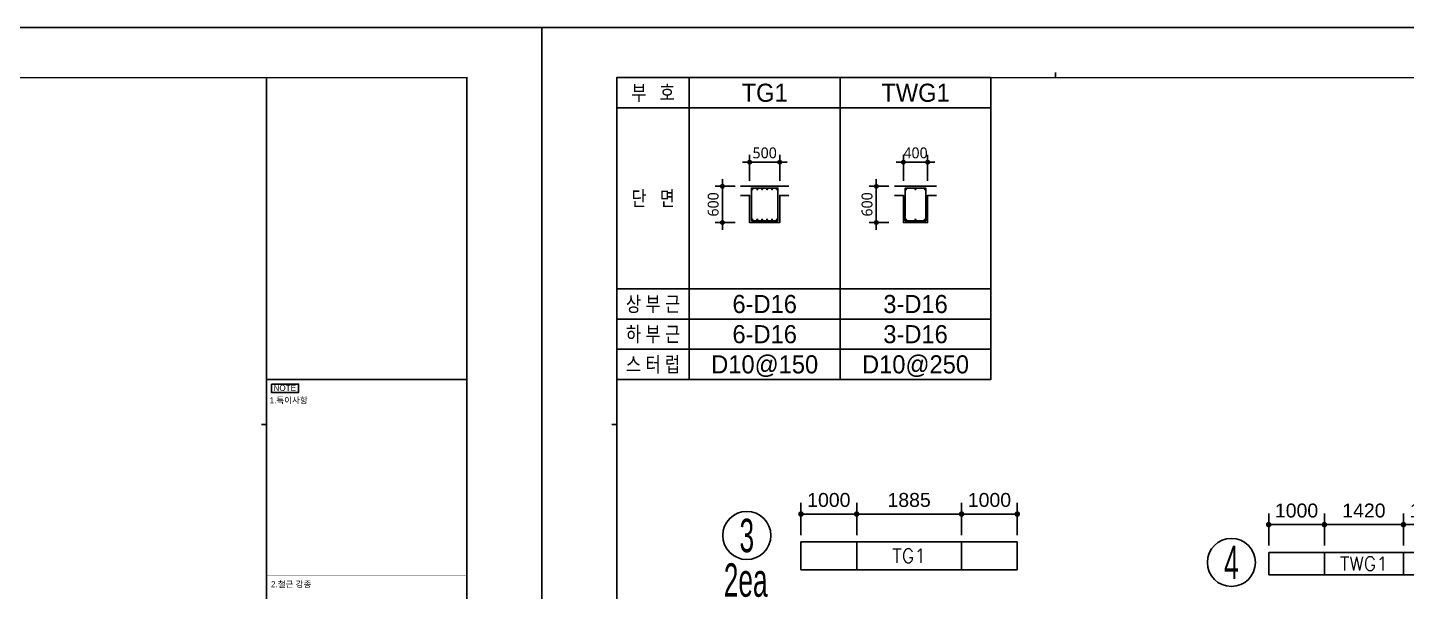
# Model space of a CAD drawing. Header units: millimetres. Extents: x 350420 to 672135, y -312840 to -44390.
# Drawn here: x 533169 to 557934, y -118811 to -108688 of the extents above; entities that cross this region are included whole.
import ezdxf
from ezdxf.enums import TextEntityAlignment as Align

# ---------------------------------------------------------------- set-up
doc = ezdxf.new("R2010")
doc.units = ezdxf.units.MM
doc.header["$LTSCALE"] = 65
doc.layers.get('Defpoints').update_dxf_attribs({"color": 145})
for name, color, linetype in [('00', 7, 'Continuous'), ('AMAC-NO', 5, 'Continuous'), ('BAR', 2, 'Continuous'), ('BARR', 1, 'Continuous'), ('BOX', 7, 'Continuous'), ('DIM', 7, 'Continuous'), ('EL7', 7, 'Continuous'), ('NAME-B', 6, 'Continuous'), ('XDIM', 7, 'Continuous'), ('XSTRUCT', 2, 'Continuous')]:
    doc.layers.add(name, color=color, linetype=linetype)
doc.layers.add('TEXT', color=3, linetype='Continuous', lineweight=9)
doc.styles.get("Standard").update_dxf_attribs({"font": 'arial.ttf'})
doc.styles.add('XRebar', font='Romans.shx', dxfattribs={"bigfont": 'whgtxt.shx'})
doc.styles.add('XRebarSheet', font='Hmkmrhd_0.ttf')
doc.styles.add('돋음', font='Dotum.ttf')
doc.styles.add('맑은고딕', font='malgun.ttf')
doc.dimstyles.new('DIM_40', dxfattribs={"dimscale": 40, "dimtxt": 3, "dimasz": 1, "dimexe": 2, "dimexo": 1.5, "dimgap": 1, "dimtad": 1, "dimdec": 0, "dimzin": 0, "dimdsep": 46, "dimtxsty": '맑은고딕', "dimblk1": 'DIMDOT', "dimblk2": 'DIMDOT', "dimsah": 1, "dimcen": 0.09, "dimdle": 2, "dimclrd": 7, "dimclre": 7, "dimclrt": 6, "dimadec": 0, "dimazin": 0, "dimtfac": 1, "dimtdec": 0, "dimtix": 1, "dimtmove": 2, "dimatfit": 3, "dimldrblk": 'DIMDOT', "dimfxl": 0, "dimtolj": 1, "dimtzin": 0, "dimarcsym": 0})
doc.dimstyles.new('XRebarm', dxfattribs={"dimscale": 100, "dimtxt": 2.5, "dimasz": 1, "dimexe": 2, "dimexo": 0, "dimgap": 1.25, "dimtad": 1, "dimdec": 0, "dimzin": 0, "dimdsep": 46, "dimtxsty": 'Standard', "dimblk": 'DOT', "dimcen": 0.09, "dimclrd": 7, "dimclre": 7, "dimclrt": 3, "dimadec": 0, "dimazin": 0, "dimtfac": 1, "dimtdec": 4, "dimtofl": 0, "dimtmove": 0, "dimatfit": 3, "dimfxl": 0, "dimtolj": 1, "dimtzin": 0, "dimarcsym": 0})

# ---------------------------------------------------------------- blocks, each defined once
blk = doc.blocks.new('dhs_sheet2e')
at = {"color": 7}
for p, q in [((20500.6, 57331.7), (20500.6, 57531.5)), ((2996.4, 43498.2), (2796.7, 43498.2)), ((73013.1, 43498.2), (72813.3, 43498.2))]:
    blk.add_line(p, q, dxfattribs=at)
for points in [[(84000, 0), (84000, 59329.4), (0, 59329.4), (0, 0)], [(73208.2, 45108.5), (74292.8, 45108.5), (74292.8, 44775), (73208.2, 44775)]]:
    blk.add_lwpolyline(points, close=True, dxfattribs=at)
at = {"color": 30, "const_width": 64.9}
blk.add_lwpolyline([(81003.6, 57331.7), (2996.4, 57331.7), (2996.4, 1997.6), (81003.6, 1997.6)], close=True, dxfattribs=at)
at = {"color": 30}
for points, const_width in [([(73013.1, 1997.6), (73013.1, 57331.7)], 64.9), ([(73013.1, 45291.6), (81003.6, 45291.6)], 64.9), ([(73013.1, 37482.7), (81003.6, 37482.7)], 1.25)]:
    blk.add_lwpolyline(points, dxfattribs=dict(at, const_width=const_width))
at = {"color": 7, "style": 'XRebarSheet'}
for s, p in [('1.특이사항', (73135.9, 44335.3)), ('NOTE', (73292, 44833.7)), ('2.철근 강종', (73193, 37000.1))]:
    blk.add_text(s, height=242.71, dxfattribs=at).set_placement(p)
blk = doc.blocks.new('DFHDHBSD')
at = {"color": 255, "xscale": 0.5, "yscale": 0.5, "zscale": 0.5}
blk.add_blockref('dhs_sheet2e', (0, 0), dxfattribs=at)
blk = doc.blocks.new('DIMDOT')
at = {"layer": 'DIM', "linetype": 'Continuous'}
blk.add_line((-2, 0), (2, 0), dxfattribs=at)
for radius in [0.5, 0.25]:
    blk.add_circle((0, 0), radius, dxfattribs=at)
blk = doc.blocks.new('*D453')
at = {"layer": 'Defpoints', "color": 0, "transparency": 16777216}
for p in [(499760, -99750), (499760, -100150), (500260, -100150)]:
    blk.add_point(p, dxfattribs=at)
at = {"layer": 'DIM', "color": 7, "lineweight": -2, "transparency": 16777216}
for p, q in [((499760, -100060), (499760, -99630)), ((500260, -100060), (500260, -99630)), ((499700, -99750), (499640, -99750)), ((500260, -99750), (499760, -99750)), ((500320, -99750), (500380, -99750))]:
    blk.add_line(p, q, dxfattribs=at)
at = {"layer": 'DIM', "color": 7, "lineweight": -2, "transparency": 16777216, "xscale": 60, "yscale": 60, "zscale": 60}
blk.add_blockref('DIMDOT', (499760, -99750), dxfattribs=at)
at = {"layer": 'DIM', "color": 7, "lineweight": -2, "transparency": 16777216, "xscale": 60, "yscale": 60, "zscale": 60, "rotation": 180}
blk.add_blockref('DIMDOT', (500260, -99750), dxfattribs=at)
at = {"layer": 'DIM', "color": 6, "transparency": 16777216, "insert": (500010, -99597), "char_height": 180, "attachment_point": 5, "style": '맑은고딕'}
blk.add_mtext('\\A1;500', dxfattribs=at)
blk = doc.blocks.new('*D454')
at = {"layer": 'Defpoints', "color": 0, "transparency": 16777216}
for p in [(499310, -100150), (499610, -100150), (499610, -100750)]:
    blk.add_point(p, dxfattribs=at)
at = {"layer": 'DIM', "color": 7, "lineweight": -2, "transparency": 16777216}
for p, q in [((499520, -100150), (499190, -100150)), ((499310, -100690), (499310, -100210)), ((499520, -100750), (499190, -100750))]:
    blk.add_line(p, q, dxfattribs=at)
at = {"layer": 'DIM', "color": 7, "lineweight": -2, "transparency": 16777216, "xscale": 60, "yscale": 60, "zscale": 60}
for p, rotation in [((499310, -100150), 90), ((499310, -100750), 270)]:
    blk.add_blockref('DIMDOT', p, dxfattribs=dict(at, rotation=rotation))
at = {"layer": 'DIM', "color": 6, "transparency": 16777216, "insert": (499157, -100450), "char_height": 180, "attachment_point": 5, "rotation": 90, "style": '맑은고딕'}
blk.add_mtext('\\A1;600', dxfattribs=at)
blk = doc.blocks.new('BAR')
at = {"layer": 'BARR'}
h = blk.add_hatch(color=256, dxfattribs=at)
edge = h.paths.add_edge_path()
edge.add_arc((0, 0), 15, 0, 360)
blk.add_circle((0, 0), 15, dxfattribs=at)
blk = doc.blocks.new('*D455')
at = {"layer": 'Defpoints', "color": 0, "transparency": 16777216}
for p in [(502310, -99750), (502310, -100150), (502710, -100150)]:
    blk.add_point(p, dxfattribs=at)
at = {"layer": 'DIM', "color": 7, "lineweight": -2, "transparency": 16777216}
for p, q in [((502310, -100060), (502310, -99630)), ((502710, -100060), (502710, -99630)), ((502250, -99750), (502190, -99750)), ((502710, -99750), (502310, -99750)), ((502770, -99750), (502830, -99750))]:
    blk.add_line(p, q, dxfattribs=at)
at = {"layer": 'DIM', "color": 7, "lineweight": -2, "transparency": 16777216, "xscale": 60, "yscale": 60, "zscale": 60}
blk.add_blockref('DIMDOT', (502310, -99750), dxfattribs=at)
at = {"layer": 'DIM', "color": 7, "lineweight": -2, "transparency": 16777216, "xscale": 60, "yscale": 60, "zscale": 60, "rotation": 180}
blk.add_blockref('DIMDOT', (502710, -99750), dxfattribs=at)
at = {"layer": 'DIM', "color": 6, "transparency": 16777216, "insert": (502510, -99597), "char_height": 180, "attachment_point": 5, "style": '맑은고딕'}
blk.add_mtext('\\A1;400', dxfattribs=at)
blk = doc.blocks.new('*D456')
at = {"layer": 'Defpoints', "color": 0, "transparency": 16777216}
for p in [(501860, -100150), (502160, -100150), (502160, -100750)]:
    blk.add_point(p, dxfattribs=at)
at = {"layer": 'DIM', "color": 7, "lineweight": -2, "transparency": 16777216}
for p, q in [((502070, -100150), (501740, -100150)), ((501860, -100690), (501860, -100210)), ((502070, -100750), (501740, -100750))]:
    blk.add_line(p, q, dxfattribs=at)
at = {"layer": 'DIM', "color": 7, "lineweight": -2, "transparency": 16777216, "xscale": 60, "yscale": 60, "zscale": 60}
for p, rotation in [((501860, -100150), 90), ((501860, -100750), 270)]:
    blk.add_blockref('DIMDOT', p, dxfattribs=dict(at, rotation=rotation))
at = {"layer": 'DIM', "color": 6, "transparency": 16777216, "insert": (501707, -100450), "char_height": 180, "attachment_point": 5, "rotation": 90, "style": '맑은고딕'}
blk.add_mtext('\\A1;600', dxfattribs=at)
blk = doc.blocks.new('_Dot')
at = {"color": 0, "linetype": 'ByBlock', "lineweight": -2}
blk.add_line((-0.5, 0), (-1, 0), dxfattribs=at)
at = {"color": 0, "linetype": 'ByBlock', "const_width": 0.5}
blk.add_lwpolyline([(-0.25, 0, 1), (0.25, 0, 1)], format="xyb", close=True, dxfattribs=at)
blk = doc.blocks.new('*D1379')
at = {"layer": 'Defpoints', "color": 0, "linetype": 'Continuous', "ltscale": 7.6496e-308, "transparency": 16777216}
for p in [(548060, -117422), (547060, -117798), (548060, -117798)]:
    blk.add_point(p, dxfattribs=at)
at = {"layer": 'XDIM', "color": 7, "linetype": 'Continuous', "lineweight": -2, "ltscale": 7.6496e-308, "transparency": 16777216}
for p, q in [((547060, -117798), (547060, -117222)), ((548060, -117798), (548060, -117222)), ((547160, -117422), (547960, -117422))]:
    blk.add_line(p, q, dxfattribs=at)
at = {"layer": 'XDIM', "color": 7, "linetype": 'Continuous', "lineweight": -2, "ltscale": 7.6496e-308, "transparency": 16777216, "xscale": 100, "yscale": 100, "zscale": 100, "rotation": 180}
blk.add_blockref('_Dot', (547060, -117422), dxfattribs=at)
at = {"layer": 'XDIM', "color": 7, "linetype": 'Continuous', "lineweight": -2, "ltscale": 7.6496e-308, "transparency": 16777216, "xscale": 100, "yscale": 100, "zscale": 100}
blk.add_blockref('_Dot', (548060, -117422), dxfattribs=at)
at = {"layer": 'XDIM', "color": 3, "linetype": 'Continuous', "ltscale": 7.6496e-308, "transparency": 16777216, "insert": (547560, -117170), "char_height": 250, "attachment_point": 5}
blk.add_mtext('\\A1;1000', dxfattribs=at)
blk = doc.blocks.new('*D1380')
at = {"layer": 'Defpoints', "color": 0, "linetype": 'Continuous', "ltscale": 7.6496e-308, "transparency": 16777216}
for p in [(549945, -117422), (548060, -117798), (549945, -117798)]:
    blk.add_point(p, dxfattribs=at)
at = {"layer": 'XDIM', "color": 7, "linetype": 'Continuous', "lineweight": -2, "ltscale": 7.6496e-308, "transparency": 16777216}
for p, q in [((548060, -117798), (548060, -117222)), ((549945, -117798), (549945, -117222)), ((548160, -117422), (549845, -117422))]:
    blk.add_line(p, q, dxfattribs=at)
at = {"layer": 'XDIM', "color": 7, "linetype": 'Continuous', "lineweight": -2, "ltscale": 7.6496e-308, "transparency": 16777216, "xscale": 100, "yscale": 100, "zscale": 100, "rotation": 180}
blk.add_blockref('_Dot', (548060, -117422), dxfattribs=at)
at = {"layer": 'XDIM', "color": 7, "linetype": 'Continuous', "lineweight": -2, "ltscale": 7.6496e-308, "transparency": 16777216, "xscale": 100, "yscale": 100, "zscale": 100}
blk.add_blockref('_Dot', (549945, -117422), dxfattribs=at)
at = {"layer": 'XDIM', "color": 3, "linetype": 'Continuous', "ltscale": 7.6496e-308, "transparency": 16777216, "insert": (549002, -117170), "char_height": 250, "attachment_point": 5}
blk.add_mtext('\\A1;1885', dxfattribs=at)
blk = doc.blocks.new('*D1381')
at = {"layer": 'Defpoints', "color": 0, "linetype": 'Continuous', "ltscale": 7.6496e-308, "transparency": 16777216}
for p in [(550945, -117422), (549945, -117798), (550945, -117798)]:
    blk.add_point(p, dxfattribs=at)
at = {"layer": 'XDIM', "color": 7, "linetype": 'Continuous', "lineweight": -2, "ltscale": 7.6496e-308, "transparency": 16777216}
for p, q in [((549945, -117798), (549945, -117222)), ((550945, -117798), (550945, -117222)), ((550045, -117422), (550845, -117422))]:
    blk.add_line(p, q, dxfattribs=at)
at = {"layer": 'XDIM', "color": 7, "linetype": 'Continuous', "lineweight": -2, "ltscale": 7.6496e-308, "transparency": 16777216, "xscale": 100, "yscale": 100, "zscale": 100, "rotation": 180}
blk.add_blockref('_Dot', (549945, -117422), dxfattribs=at)
at = {"layer": 'XDIM', "color": 7, "linetype": 'Continuous', "lineweight": -2, "ltscale": 7.6496e-308, "transparency": 16777216, "xscale": 100, "yscale": 100, "zscale": 100}
blk.add_blockref('_Dot', (550945, -117422), dxfattribs=at)
at = {"layer": 'XDIM', "color": 3, "linetype": 'Continuous', "ltscale": 7.6496e-308, "transparency": 16777216, "insert": (550445, -117170), "char_height": 250, "attachment_point": 5}
blk.add_mtext('\\A1;1000', dxfattribs=at)
blk = doc.blocks.new('*D1391')
at = {"layer": 'Defpoints', "color": 0, "linetype": 'Continuous', "ltscale": 7.6496e-308, "transparency": 16777216}
for p in [(556460, -117612), (555460, -117988), (556460, -117988)]:
    blk.add_point(p, dxfattribs=at)
at = {"layer": 'XDIM', "color": 7, "linetype": 'Continuous', "lineweight": -2, "ltscale": 7.6496e-308, "transparency": 16777216}
for p, q in [((555460, -117988), (555460, -117412)), ((555560, -117612), (556360, -117612)), ((556460, -117988), (556460, -117412))]:
    blk.add_line(p, q, dxfattribs=at)
at = {"layer": 'XDIM', "color": 7, "linetype": 'Continuous', "lineweight": -2, "ltscale": 7.6496e-308, "transparency": 16777216, "xscale": 100, "yscale": 100, "zscale": 100, "rotation": 180}
blk.add_blockref('_Dot', (555460, -117612), dxfattribs=at)
at = {"layer": 'XDIM', "color": 7, "linetype": 'Continuous', "lineweight": -2, "ltscale": 7.6496e-308, "transparency": 16777216, "xscale": 100, "yscale": 100, "zscale": 100}
blk.add_blockref('_Dot', (556460, -117612), dxfattribs=at)
at = {"layer": 'XDIM', "color": 3, "linetype": 'Continuous', "ltscale": 7.6496e-308, "transparency": 16777216, "insert": (555960, -117360), "char_height": 250, "attachment_point": 5}
blk.add_mtext('\\A1;1000', dxfattribs=at)
blk = doc.blocks.new('*D1392')
at = {"layer": 'Defpoints', "color": 0, "linetype": 'Continuous', "ltscale": 7.6496e-308, "transparency": 16777216}
for p in [(557880, -117612), (556460, -117988), (557880, -117988)]:
    blk.add_point(p, dxfattribs=at)
at = {"layer": 'XDIM', "color": 7, "linetype": 'Continuous', "lineweight": -2, "ltscale": 7.6496e-308, "transparency": 16777216}
for p, q in [((556460, -117988), (556460, -117412)), ((556560, -117612), (557780, -117612)), ((557880, -117988), (557880, -117412))]:
    blk.add_line(p, q, dxfattribs=at)
at = {"layer": 'XDIM', "color": 7, "linetype": 'Continuous', "lineweight": -2, "ltscale": 7.6496e-308, "transparency": 16777216, "xscale": 100, "yscale": 100, "zscale": 100, "rotation": 180}
blk.add_blockref('_Dot', (556460, -117612), dxfattribs=at)
at = {"layer": 'XDIM', "color": 7, "linetype": 'Continuous', "lineweight": -2, "ltscale": 7.6496e-308, "transparency": 16777216, "xscale": 100, "yscale": 100, "zscale": 100}
blk.add_blockref('_Dot', (557880, -117612), dxfattribs=at)
at = {"layer": 'XDIM', "color": 3, "linetype": 'Continuous', "ltscale": 7.6496e-308, "transparency": 16777216, "insert": (557170, -117360), "char_height": 250, "attachment_point": 5}
blk.add_mtext('\\A1;1420', dxfattribs=at)
blk = doc.blocks.new('*D1393')
at = {"layer": 'Defpoints', "color": 0, "linetype": 'Continuous', "ltscale": 7.6496e-308, "transparency": 16777216}
for p in [(558880, -117612), (557880, -117988), (558880, -117988)]:
    blk.add_point(p, dxfattribs=at)
at = {"layer": 'XDIM', "color": 7, "linetype": 'Continuous', "lineweight": -2, "ltscale": 7.6496e-308, "transparency": 16777216}
for p, q in [((557880, -117988), (557880, -117412)), ((557980, -117612), (558780, -117612)), ((558880, -117988), (558880, -117412))]:
    blk.add_line(p, q, dxfattribs=at)
at = {"layer": 'XDIM', "color": 7, "linetype": 'Continuous', "lineweight": -2, "ltscale": 7.6496e-308, "transparency": 16777216, "xscale": 100, "yscale": 100, "zscale": 100, "rotation": 180}
blk.add_blockref('_Dot', (557880, -117612), dxfattribs=at)
at = {"layer": 'XDIM', "color": 7, "linetype": 'Continuous', "lineweight": -2, "ltscale": 7.6496e-308, "transparency": 16777216, "xscale": 100, "yscale": 100, "zscale": 100}
blk.add_blockref('_Dot', (558880, -117612), dxfattribs=at)
at = {"layer": 'XDIM', "color": 3, "linetype": 'Continuous', "ltscale": 7.6496e-308, "transparency": 16777216, "insert": (558380, -117360), "char_height": 250, "attachment_point": 5}
blk.add_mtext('\\A1;1000', dxfattribs=at)
blk = doc.blocks.new('DZFHSDHBS')
at = {"layer": 'BAR'}
for points in [[(-250, 1310), (-250, 1850), (190, 1850), (190, 1310)], [(2300, 1310), (2300, 1850), (2640, 1850), (2640, 1310)]]:
    blk.add_lwpolyline(points, close=True, dxfattribs=at)
at = {"layer": 'BOX'}
for p, q in [((-2480, 3180), (-1280, 3180)), ((-1280, 3180), (1220, 3180)), ((1220, 3180), (3720, 3180)), ((-2480, 180), (-1280, 180)), ((-1280, 180), (1220, 180)), ((1220, 180), (3720, 180)), ((-2480, -320), (-1280, -320)), ((-1280, -320), (1220, -320)), ((1220, -320), (3720, -320)), ((-2480, -820), (-1280, -820)), ((-1280, -820), (1220, -820)), ((1220, -820), (3720, -820))]:
    blk.add_line(p, q, dxfattribs=at)
for points in [[(-1280, 3680), (-1280, -1320), (-2480, -1320), (-2480, 3680), (-1280, 3680)], [(1220, 3680), (1220, -1320), (-1280, -1320), (-1280, 3680), (1220, 3680)], [(3720, 3680), (3720, -1320), (1220, -1320), (1220, 3680), (3720, 3680)]]:
    blk.add_lwpolyline(points, dxfattribs=at)
at = {"layer": 'EL7'}
for p, q in [((-430, 1880), (370, 1880)), ((2120, 1880), (2820, 1880))]:
    blk.add_line(p, q, dxfattribs=at)
for points in [[(-430, 1730), (-280, 1730), (-280, 1280), (220, 1280), (220, 1730), (370, 1730)], [(2120, 1730), (2270, 1730), (2270, 1280), (2670, 1280), (2670, 1730), (2820, 1730)]]:
    blk.add_lwpolyline(points, dxfattribs=at)
at = {"layer": 'BAR', "yscale": 0.6666666666666666, "zscale": 0.6666666666666666}
for p, xscale, rotation in [((-235, 1835), 0.6666666666666666, 180.0000000000014), ((-153, 1835), 0.6666666666666666, 180.0000000000014), ((-71, 1835), 0.6666666666666666, 180.0000000000014), ((11, 1835), 0.6666666666666666, 180.0000000000014), ((93, 1835), 0.6666666666666666, 180.0000000000014), ((175, 1835), -0.6666666666666666, 180), ((2625, 1835), -0.6666666666666666, 180), ((-235, 1325), -0.6666666666666666, 359.9999999999997), ((-153, 1325), 0.6666666666666666, 180.0000000000014), ((-71, 1325), 0.6666666666666666, 180.0000000000014), ((11, 1325), 0.6666666666666666, 180.0000000000014), ((93, 1325), 0.6666666666666666, 180.0000000000014), ((2315, 1325), -0.6666666666666666, 359.9999999999997), ((2470, 1325), -0.6666666666666666, 359.9999999999997)]:
    blk.add_blockref('BAR', p, dxfattribs=dict(at, xscale=xscale, rotation=rotation))
at = {"layer": 'BAR', "xscale": 0.6666666666666666, "yscale": 0.6666666666666666, "zscale": 0.6666666666666666}
for p in [(175, 1325), (2625, 1325)]:
    blk.add_blockref('BAR', p, dxfattribs=at)
at = {"layer": 'DIM', "xscale": 0.6666666666666666, "yscale": 0.6666666666666666, "zscale": 0.6666666666666666, "rotation": 180.0000000000014}
for p in [(2315, 1835), (2470, 1835)]:
    blk.add_blockref('BAR', p, dxfattribs=at)
at = {"layer": 'TEXT', "style": '돋음', "width": 0.8}
for s, p in [('부   호', (-1880, 3430)), ('단   면', (-1880, 1680)), ('상 부 근', (-1880, -70)), ('하 부 근', (-1880, -570)), ('스 터 럽', (-1880, -1070))]:
    blk.add_text(s, height=250, dxfattribs=at).set_placement(p, align=Align.MIDDLE_CENTER)
at = {"layer": 'TEXT', "style": '돋음'}
for s, p in [('TG1', (-30, 3430)), ('TWG1', (2470, 3430)), ('6-D16', (-30, -70)), ('3-D16', (2470, -70)), ('6-D16', (-30, -570)), ('3-D16', (2470, -570)), ('D10@150', (-30, -1070)), ('D10@250', (2470, -1070))]:
    blk.add_text(s, height=300, dxfattribs=at).set_placement(p, align=Align.MIDDLE_CENTER)
at = {"layer": 'DIM'}
for base, p1, p2, picture, middle in [((-280, 2280), (220, 1880), (-280, 1880), '*D453', (-30, 2433)), ((2270, 2280), (2670, 1880), (2270, 1880), '*D455', (2470, 2433))]:
    dim = blk.add_linear_dim(base=base, p1=p1, p2=p2, dimstyle='DIM_40', override={"dimscale": 60}, dxfattribs=at)
    dim.commit()
    dim.dimension.update_dxf_attribs({"geometry": picture, "text_midpoint": middle, "insert": (-500040, 102030)})
for base, p1, p2, picture, middle in [((-730, 1880), (-430, 1280), (-430, 1880), '*D454', (-883, 1580)), ((1820, 1880), (2120, 1280), (2120, 1880), '*D456', (1667, 1580))]:
    dim = blk.add_linear_dim(base=base, p1=p1, p2=p2, angle=270, dimstyle='DIM_40', override={"dimscale": 60}, dxfattribs=at)
    dim.commit()
    dim.dimension.update_dxf_attribs({"geometry": picture, "text_midpoint": middle, "insert": (-500040, 102030)})

msp = doc.modelspace()

# ---------------------------------------------------------------- linework, layer by layer
at = {"layer": 'AMAC-NO', "color": 1}
for centre in [(546086.8, -117806.3), (554790, -118290)]:
    msp.add_circle(centre, 431.9, dxfattribs=at)
at = {"layer": 'XSTRUCT', "color": 7, "linetype": 'Continuous', "ltscale": 7.6496e-308}
for p, q in [((547060, -117922.5), (547060, -118422.5)), ((550945, -117922.5), (550945, -118422.5)), ((555460, -118112.5), (555460, -118512.5))]:
    msp.add_line(p, q, dxfattribs=at)
at = {"layer": 'XSTRUCT', "color": 2, "linetype": 'Continuous', "ltscale": 7.6496e-308}
for p, q in [((547060, -117922.5), (548060, -117922.5)), ((549945, -117922.5), (550945, -117922.5)), ((555460, -118112.5), (556460, -118112.5)), ((557880, -118112.5), (558880, -118112.5)), ((547060, -118422.5), (548060, -118422.5)), ((549945, -118422.5), (550945, -118422.5)), ((555460, -118512.5), (556460, -118512.5)), ((557880, -118512.5), (558880, -118512.5))]:
    msp.add_line(p, q, dxfattribs=at)
at = {"layer": 'XSTRUCT', "color": 1, "linetype": 'Continuous', "ltscale": 7.6496e-308}
for p, q in [((548060, -117922.5), (549945, -117922.5)), ((556460, -118112.5), (557880, -118112.5)), ((548060, -118422.5), (549945, -118422.5)), ((556460, -118512.5), (557880, -118512.5))]:
    msp.add_line(p, q, dxfattribs=at)
at = {"layer": 'XSTRUCT', "color": 253, "linetype": 'Continuous', "ltscale": 7.6496e-308}
for p, q in [((548060, -117922.5), (548060, -118422.5)), ((549945, -117922.5), (549945, -118422.5)), ((556460, -118112.5), (556460, -118512.5)), ((557880, -118112.5), (557880, -118512.5))]:
    msp.add_line(p, q, dxfattribs=at)

# ---------------------------------------------------------------- block references
at = {"layer": '00', "xscale": 0.8999999981431359, "yscale": 0.8999999981431359, "zscale": 0.8999999981431359}
for p in [(504604.9, -135386.2), (542404.9, -135386.2)]:
    msp.add_blockref('DFHDHBSD', p, dxfattribs=at)
at = {"layer": 'NAME-B', "xscale": 1.083611660355175, "yscale": 1.083611660355175, "zscale": 1.083611660355175}
msp.add_blockref('DZFHSDHBS', (546440.7, -113574.6), dxfattribs=at)

# ---------------------------------------------------------------- texts
at = {"layer": 'AMAC-NO', "color": 1, "style": '돋음', "width": 0.6}
for s, p in [('3', (546086.8, -117806.3)), ('4', (554790, -118290)), ('2ea', (546066.8, -118606.3))]:
    msp.add_text(s, height=600, dxfattribs=at).set_placement(p, align=Align.MIDDLE_CENTER)
at = {"layer": 'XSTRUCT', "color": 2, "linetype": 'Continuous', "ltscale": 7.6496e-308, "style": 'XRebar'}
for s, p in [('TG1', (549002.5, -118172.5)), ('TWG1', (557170, -118312.5))]:
    msp.add_text(s, height=250, dxfattribs=at).set_placement(p, align=Align.MIDDLE_CENTER)

# ---------------------------------------------------------------- dimensions: what is measured, and where the dimension line sits
at = {"layer": 'XDIM', "color": 7, "linetype": 'Continuous', "ltscale": 7.6496e-308}
for base, p1, p2, picture, middle in [((548060, -117422.5), (547060, -117797.5), (548060, -117797.5), '*D1379', (547560, -117422.5)), ((549945, -117422.5), (548060, -117797.5), (549945, -117797.5), '*D1380', (549002.5, -117422.5)), ((550945, -117422.5), (549945, -117797.5), (550945, -117797.5), '*D1381', (550445, -117422.5)), ((556460, -117612.5), (555460, -117987.5), (556460, -117987.5), '*D1391', (555960, -117612.5)), ((557880, -117612.5), (556460, -117987.5), (557880, -117987.5), '*D1392', (557170, -117612.5)), ((558880, -117612.5), (557880, -117987.5), (558880, -117987.5), '*D1393', (558380, -117612.5))]:
    dim = msp.add_linear_dim(base=base, p1=p1, p2=p2, angle=0, dimstyle='XRebarm', override={"dimscale": 100}, dxfattribs=at)
    dim.commit()
    dim.dimension.update_dxf_attribs({"geometry": picture, "text_midpoint": middle, "dimtype": 161})

doc.saveas('drawing.dxf')
